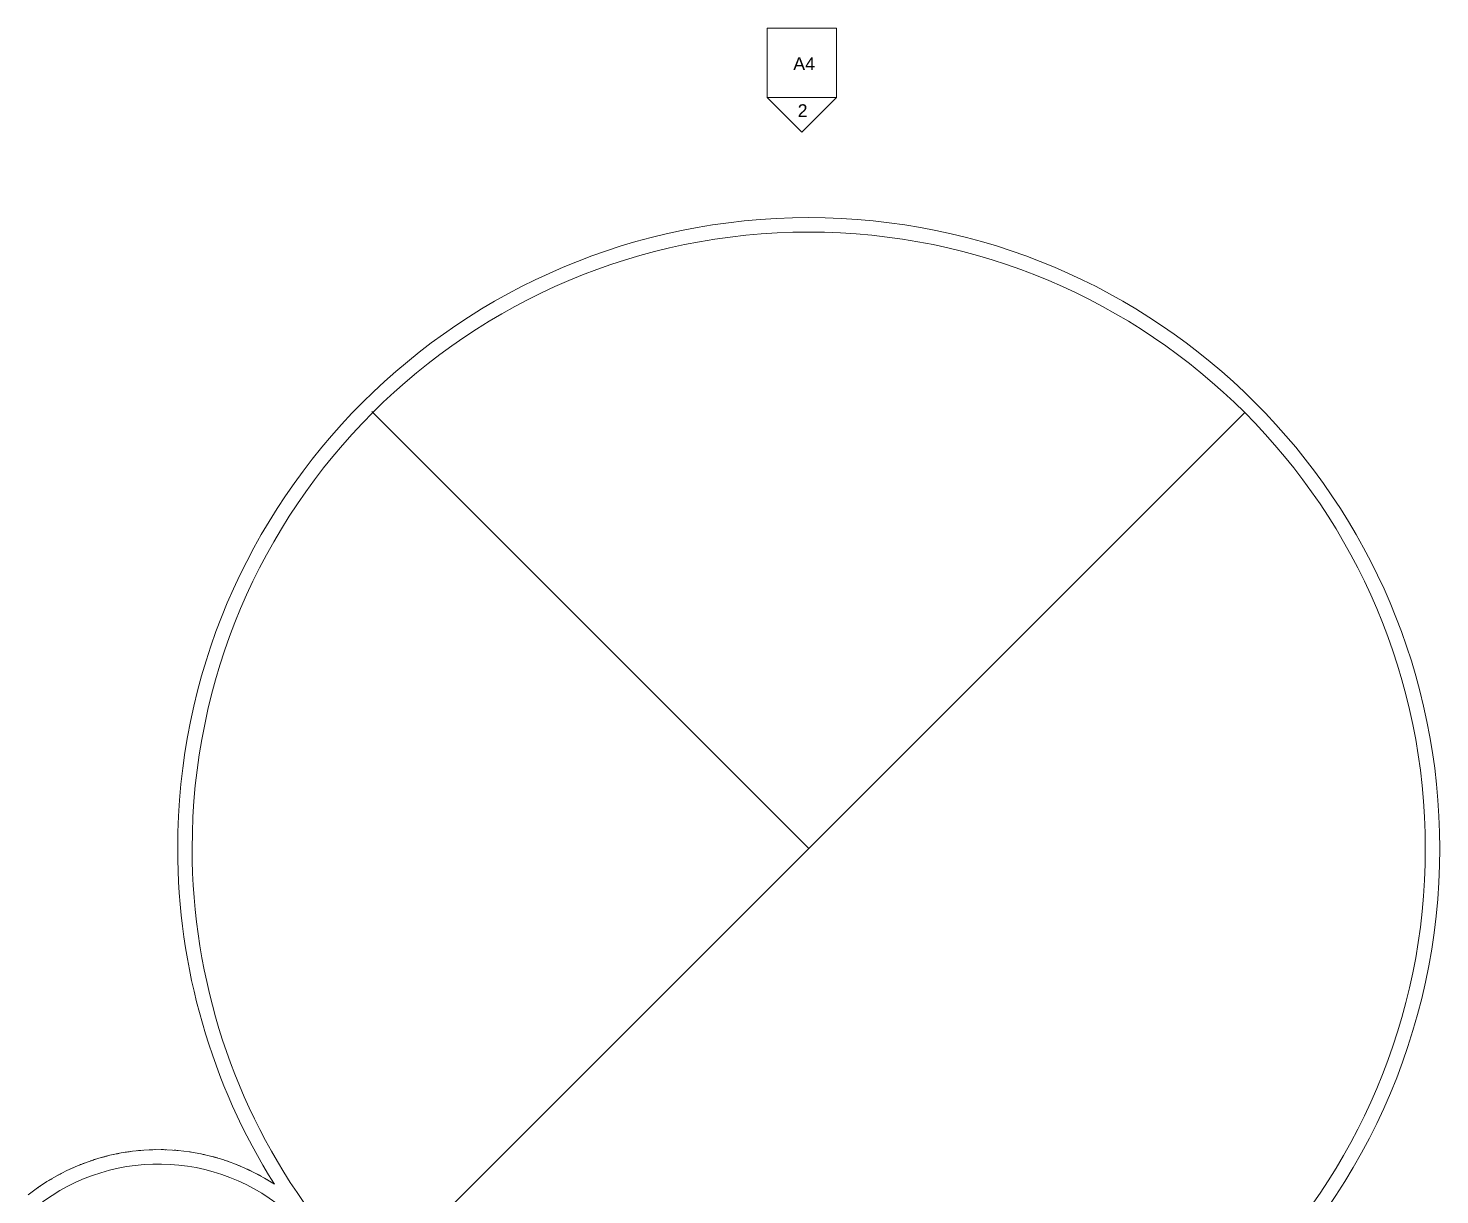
# Model space of a CAD drawing. Header units: inches. Extents: x -870 to 733, y -1250 to 961.
# Drawn here: x -535 to 443, y 153 to 961 of the extents above; entities that cross this region are included whole.
import ezdxf

# ---------------------------------------------------------------- set-up
doc = ezdxf.new("R2010")
doc.units = ezdxf.units.IN
doc.header["$MEASUREMENT"] = 0
for name, color, linetype, lineweight in [('A-DETL', 90, 'Continuous', 9), ('A-ROOF', 132, 'Continuous', 13), ('A-WALL', 113, 'Continuous', 13), ('G-ANNO-SYMB', 111, 'Continuous', 9)]:
    doc.layers.add(name, color=color, linetype=linetype, lineweight=lineweight)
doc.styles.add('Arial', font='arial.ttf', dxfattribs={"height": 8.851796})

# ---------------------------------------------------------------- blocks, each defined once
blk = doc.blocks.new('Elevation - Detail Number-164347-T_O_ Footing')
at = {"layer": 'G-ANNO-SYMB'}
for p, q in [((-0.25, -0.25), (-0.25, 0.25)), ((-0.25, 0.25), (0.25, 0.25)), ((0.25, 0.25), (0.25, -0.25)), ((0.25, -0.25), (-0.25, -0.25))]:
    blk.add_line(p, q, dxfattribs=at)
blk = doc.blocks.new('Elevation - Detail Number-164074-T_O_ Footing')
at = {"layer": 'G-ANNO-SYMB'}
for p, q in [((0, 0.25), (-0.25, 0)), ((0.25, 0), (0, 0.25)), ((-0.25, 0), (0.25, 0))]:
    blk.add_line(p, q, dxfattribs=at)

msp = doc.modelspace()

# ---------------------------------------------------------------- linework, layer by layer
at = {"layer": 'A-DETL'}
for p, q in [((5.93, 392.95), (-296.71, 695.6)), ((-296.71, 90.31), (307.86, 694.89))]:
    msp.add_line(p, q, dxfattribs=at)
at = {"layer": 'A-ROOF'}
for start, end in [(107.40351, 108.85025), (104.16582, 105.61599), (100.93203, 102.37761), (97.70091, 99.1328), (94.47169, 95.87715), (91.24389, 92.60095), (88.01717, 89.27809), (84.7913, 85.80551), (81.21093, 81.55073), (77.22538, 78.34069), (73.81852, 75.1146), (70.51364, 71.8876), (117.17326, 118.53916), (113.90094, 115.31117), (110.64721, 112.0817), (67.24482, 68.65944), (63.9929, 65.42974), (60.75024, 62.19796), (123.92247, 124.99206), (120.4865, 121.76604), (57.51312, 58.96325)]:
    msp.add_arc((-444.26, 38.47), 146, start, end, dxfattribs=at)
at = {"layer": 'A-WALL', "flags": 128}
msp.add_lwpolyline([(-534.58, 153.18), (-528.23, 157.91), (-521.62, 162.29), (-514.8, 166.3), (-507.76, 169.94), (-500.54, 173.19), (-493.15, 176.04), (-485.61, 178.49), (-477.96, 180.53), (-470.2, 182.15), (-462.37, 183.34), (-454.49, 184.11), (-446.58, 184.45), (-438.65, 184.36), (-430.75, 183.84), (-422.89, 182.9), (-415.08, 181.53), (-407.37, 179.73), (-399.76, 177.52), (-392.29, 174.91), (-384.96, 171.89), (-377.81, 168.47), (-370.86, 164.68), (-364.12, 160.51)], dxfattribs=at)
at = {"layer": 'A-WALL'}
for centre, radius, start, end in [((5.93, 392.95), 437, 0, 180), ((5.93, 392.95), 427, 0, 180), ((5.93, 392.95), 437, 180, 212.13419), ((5.93, 392.95), 427, 180, 216.19058), ((5.93, 392.95), 427, 270, 360), ((5.93, 392.95), 437, 311.37885, 360), ((-444.26, 38.47), 136, 45.00675, 128.2174)]:
    msp.add_arc(centre, radius, start, end, dxfattribs=at)

# ---------------------------------------------------------------- block references
at = {"layer": 'G-ANNO-SYMB', "xscale": 95.99999999999994, "yscale": 95.99999999999994, "zscale": 95.99999999999994}
msp.add_blockref('Elevation - Detail Number-164347-T_O_ Footing', (1.15, 937.13), dxfattribs=at)
at = {"layer": 'G-ANNO-SYMB', "extrusion": (0, 0, -1), "xscale": 95.99999999999994, "yscale": 95.99999999999994, "zscale": 95.99999999999994, "rotation": 180}
msp.add_blockref('Elevation - Detail Number-164074-T_O_ Footing', (-1.15, 913.13), dxfattribs=at)

# ---------------------------------------------------------------- next in the draw order: texts
at = {"layer": 'G-ANNO-SYMB', "attachment_point": 2, "line_spacing_factor": 0.938532, "style": 'Arial', "bg_fill": 3, "box_fill_scale": 1.25, "bg_fill_color": 0, "bg_fill_transparency": 0}
for s, insert, char_height, width in [('A4', (2.75, 940.95), 8.852, 18.036), ('2', (1.67, 908.45), 8.85, 8.208)]:
    msp.add_mtext(s, dxfattribs=dict(at, insert=insert, char_height=char_height, width=width))

doc.saveas('drawing.dxf')
